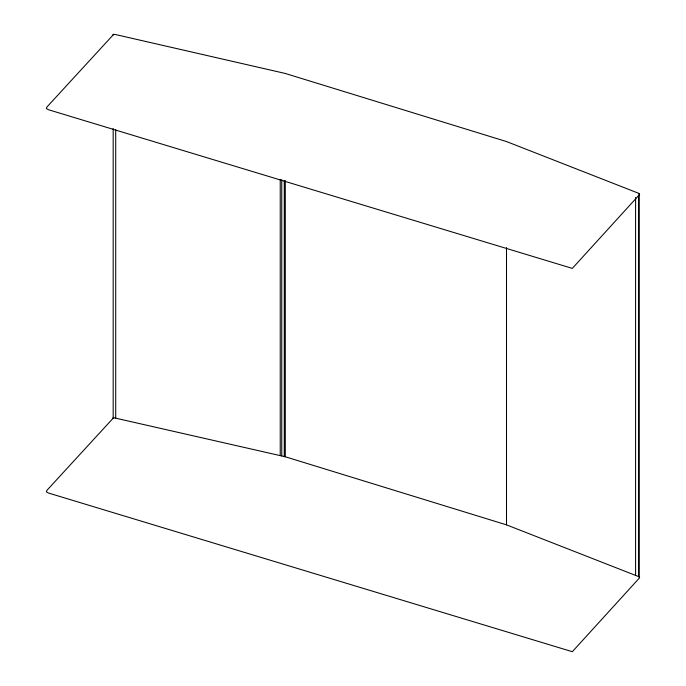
<?xml version="1.0" encoding="UTF-8"?>
<svg xmlns="http://www.w3.org/2000/svg" width="686" height="686" viewBox="0 0 686 686"><rect width="100%" height="100%" fill="white"/><g stroke="black" fill="none" stroke-linecap="round" stroke-linejoin="round"><path stroke-width="1.03" d="M113.181 34.883L46.871 107.076L46.365 108.534L48.389 109.7L572.313 268.398L639.635 194.455L638.623 193.289L506.508 141.556L285.29 73.462L115.711 34.592L113.181 34.3L113.687 34.592L112.676 35.175M113.181 418.186L46.871 490.379L46.365 491.836L48.389 493.002L572.313 651.7L639.635 577.758L638.623 576.592L506.508 524.859L285.29 456.765L113.181 417.603L113.181 128.522M112.676 418.477L113.687 417.894L113.181 417.603M639.129 193.581L639.129 576.883M638.623 195.433L638.623 576.592M635.588 197.474L635.588 575.417M506.508 247.552L506.508 524.859M285.29 180.529L285.29 456.765M284.278 180.529L284.278 456.765M281.749 179.655L281.749 455.89M280.231 179.363L280.231 455.598M115.711 129.886L115.711 417.894"/></g></svg>
